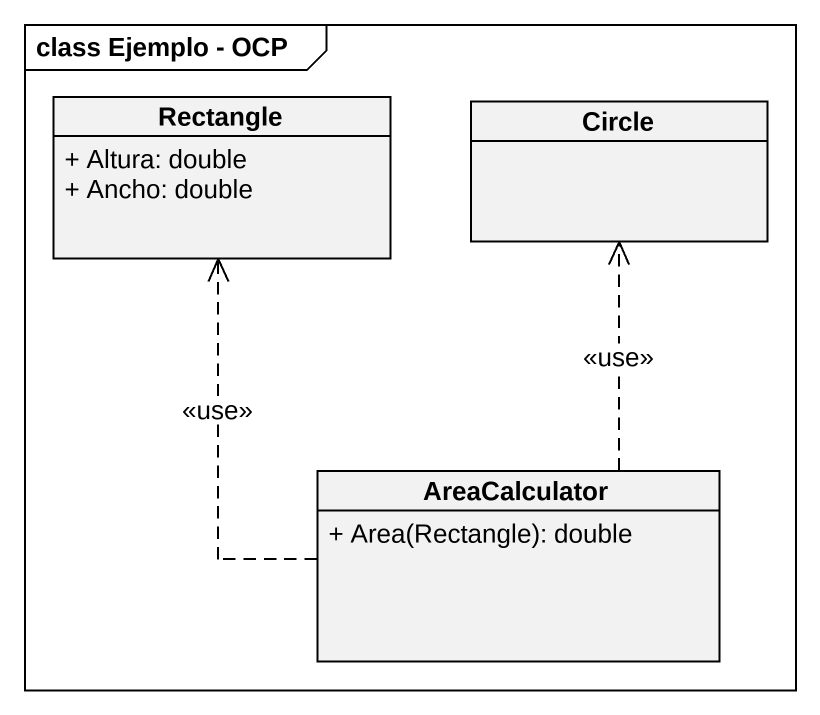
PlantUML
@startuml
mainframe class Ejemplo - OCP
hide circle
hide empty members
skinparam classAttributeIconSize 0
class "Rectangle" as Rectangle_ {
  + Altura: double
  + Ancho: double
}
class "Circle" as Circle_
class AreaCalculator {
  + Area(Rectangle): double
}
AreaCalculator .up.> Rectangle_ : <<use>>
AreaCalculator .up.> Circle_ : <<use>>
@enduml
